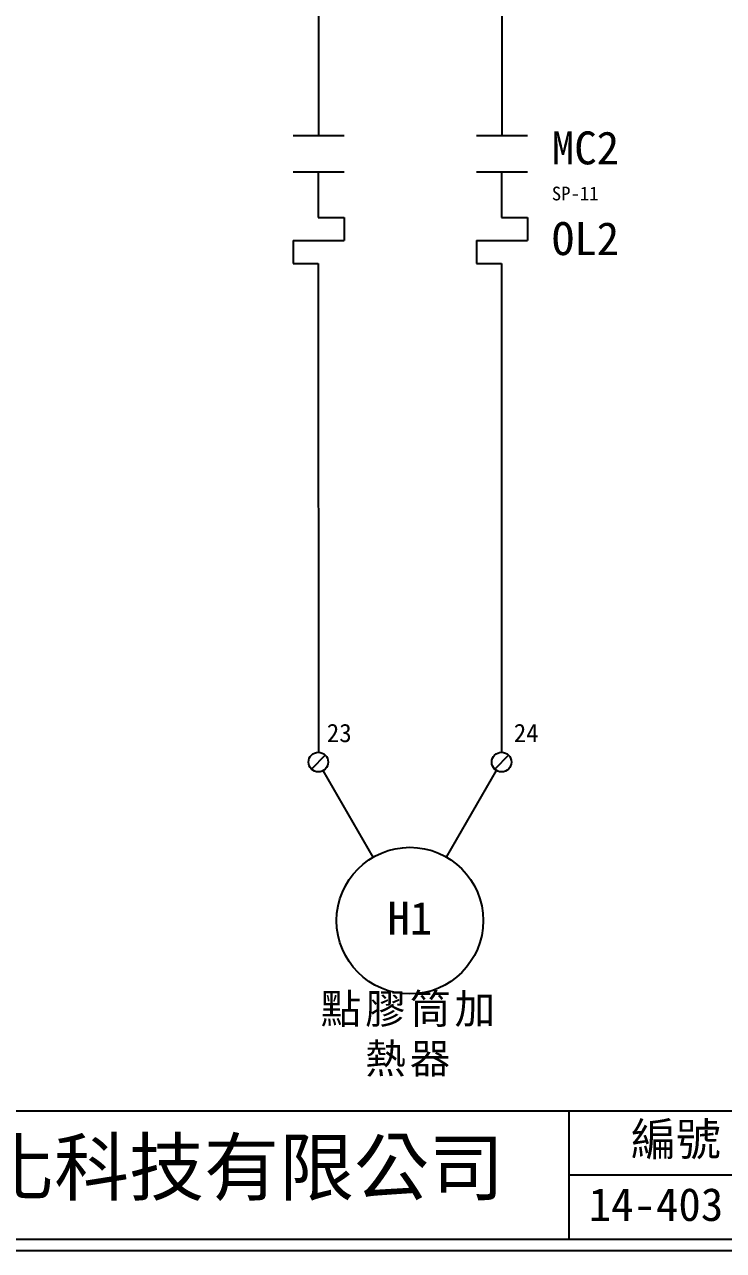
# Model space of a CAD drawing. Extents: x 10 to 297, y 3 to 207.
# Drawn here: x 86.3 to 162.6, y 3 to 136.8 of the extents above; entities that cross this region are included whole.
import ezdxf

# ---------------------------------------------------------------- set-up
doc = ezdxf.new("R2010")
doc.units = 0
doc.layers.get('0').update_dxf_attribs({"linetype": 'CONTINUOUS'})
doc.layers.add('圖框層', color=7, linetype='CONTINUOUS')
doc.layers.add('標尺寸層', color=3, linetype='CONTINUOUS')
doc.styles.add('STSL', font='KAIU.TTF')
doc.styles.add('標楷體', font='KAIU.TTF')

msp = doc.modelspace()

# ---------------------------------------------------------------- linework, layer by layer
for p, q in [((138.37, 151.57), (138.38, 124.67)), ((118.38, 145.57), (118.39, 124.67)), ((138.35, 120.7), (138.35, 115.71)), ((119.12, 57.05), (117.61, 55.53)), ((139.12, 57.05), (137.61, 55.53)), ((124.35, 45.92), (118.9, 55.36)), ((132.35, 45.92), (137.81, 55.37))]:
    msp.add_line(p, q)
for centre, radius in [((118.36, 56.29), 1.07), ((138.36, 56.29), 1.07), ((128.35, 38.99), 8)]:
    msp.add_circle(centre, radius)
at = {"layer": '圖框層', "color": 7}
for p, q in [((11.25, 18.25), (295.75, 18.25)), ((145.75, 4.25), (145.75, 18.25)), ((145.75, 11.25), (295.75, 11.25)), ((11.25, 4.25), (295.75, 4.25)), ((10, 3), (297, 3))]:
    msp.add_line(p, q, dxfattribs=at)
at = {"layer": '標尺寸層', "color": 7}
for p, q in [((115.62, 124.67), (121.18, 124.67)), ((135.62, 124.67), (141.18, 124.67)), ((115.62, 120.7), (121.18, 120.7)), ((118.35, 120.7), (118.35, 115.7)), ((135.62, 120.7), (141.18, 120.7)), ((118.35, 115.7), (121.18, 115.7)), ((121.18, 115.7), (121.18, 113.2)), ((138.35, 115.71), (141.18, 115.71)), ((141.18, 115.71), (141.18, 113.21)), ((115.62, 113.2), (121.18, 113.2)), ((115.62, 113.2), (115.62, 110.7)), ((135.62, 113.21), (141.18, 113.21)), ((135.62, 113.21), (135.62, 110.71)), ((115.62, 110.7), (118.35, 110.7)), ((118.35, 110.7), (118.36, 57.36)), ((135.62, 110.71), (138.35, 110.71)), ((138.35, 110.71), (138.36, 57.36))]:
    msp.add_line(p, q, dxfattribs=at)

# ---------------------------------------------------------------- texts
at = {"color": 0, "insert": (128.35, 30.99), "char_height": 3.25, "width": 24.1454, "attachment_point": 2, "style": '標楷體'}
msp.add_mtext('{\\T1.1;點膠筒加熱器}', dxfattribs=at)
at = {"layer": '圖框層', "color": 4, "style": 'STSL'}
for s, height, p in [('MC2', 3.6, (143.84, 121.51)), ('SP-11', 1.5, (143.84, 117.58)), ('OL2', 3.6, (143.84, 111.61)), ('23', 2, (119.28, 58.47)), ('24', 2, (139.69, 58.47)), ('H1', 3.6, (125.9, 37.47)), ('編號', 3.6, (152.47, 13.34)), ('泓陞自動化科技有限公司', 6, (48.6, 9.08)), ('14-403', 3.6, (147.86, 6.22))]:
    msp.add_text(s, height=height, dxfattribs=at).set_placement(p)

doc.saveas('drawing.dxf')
